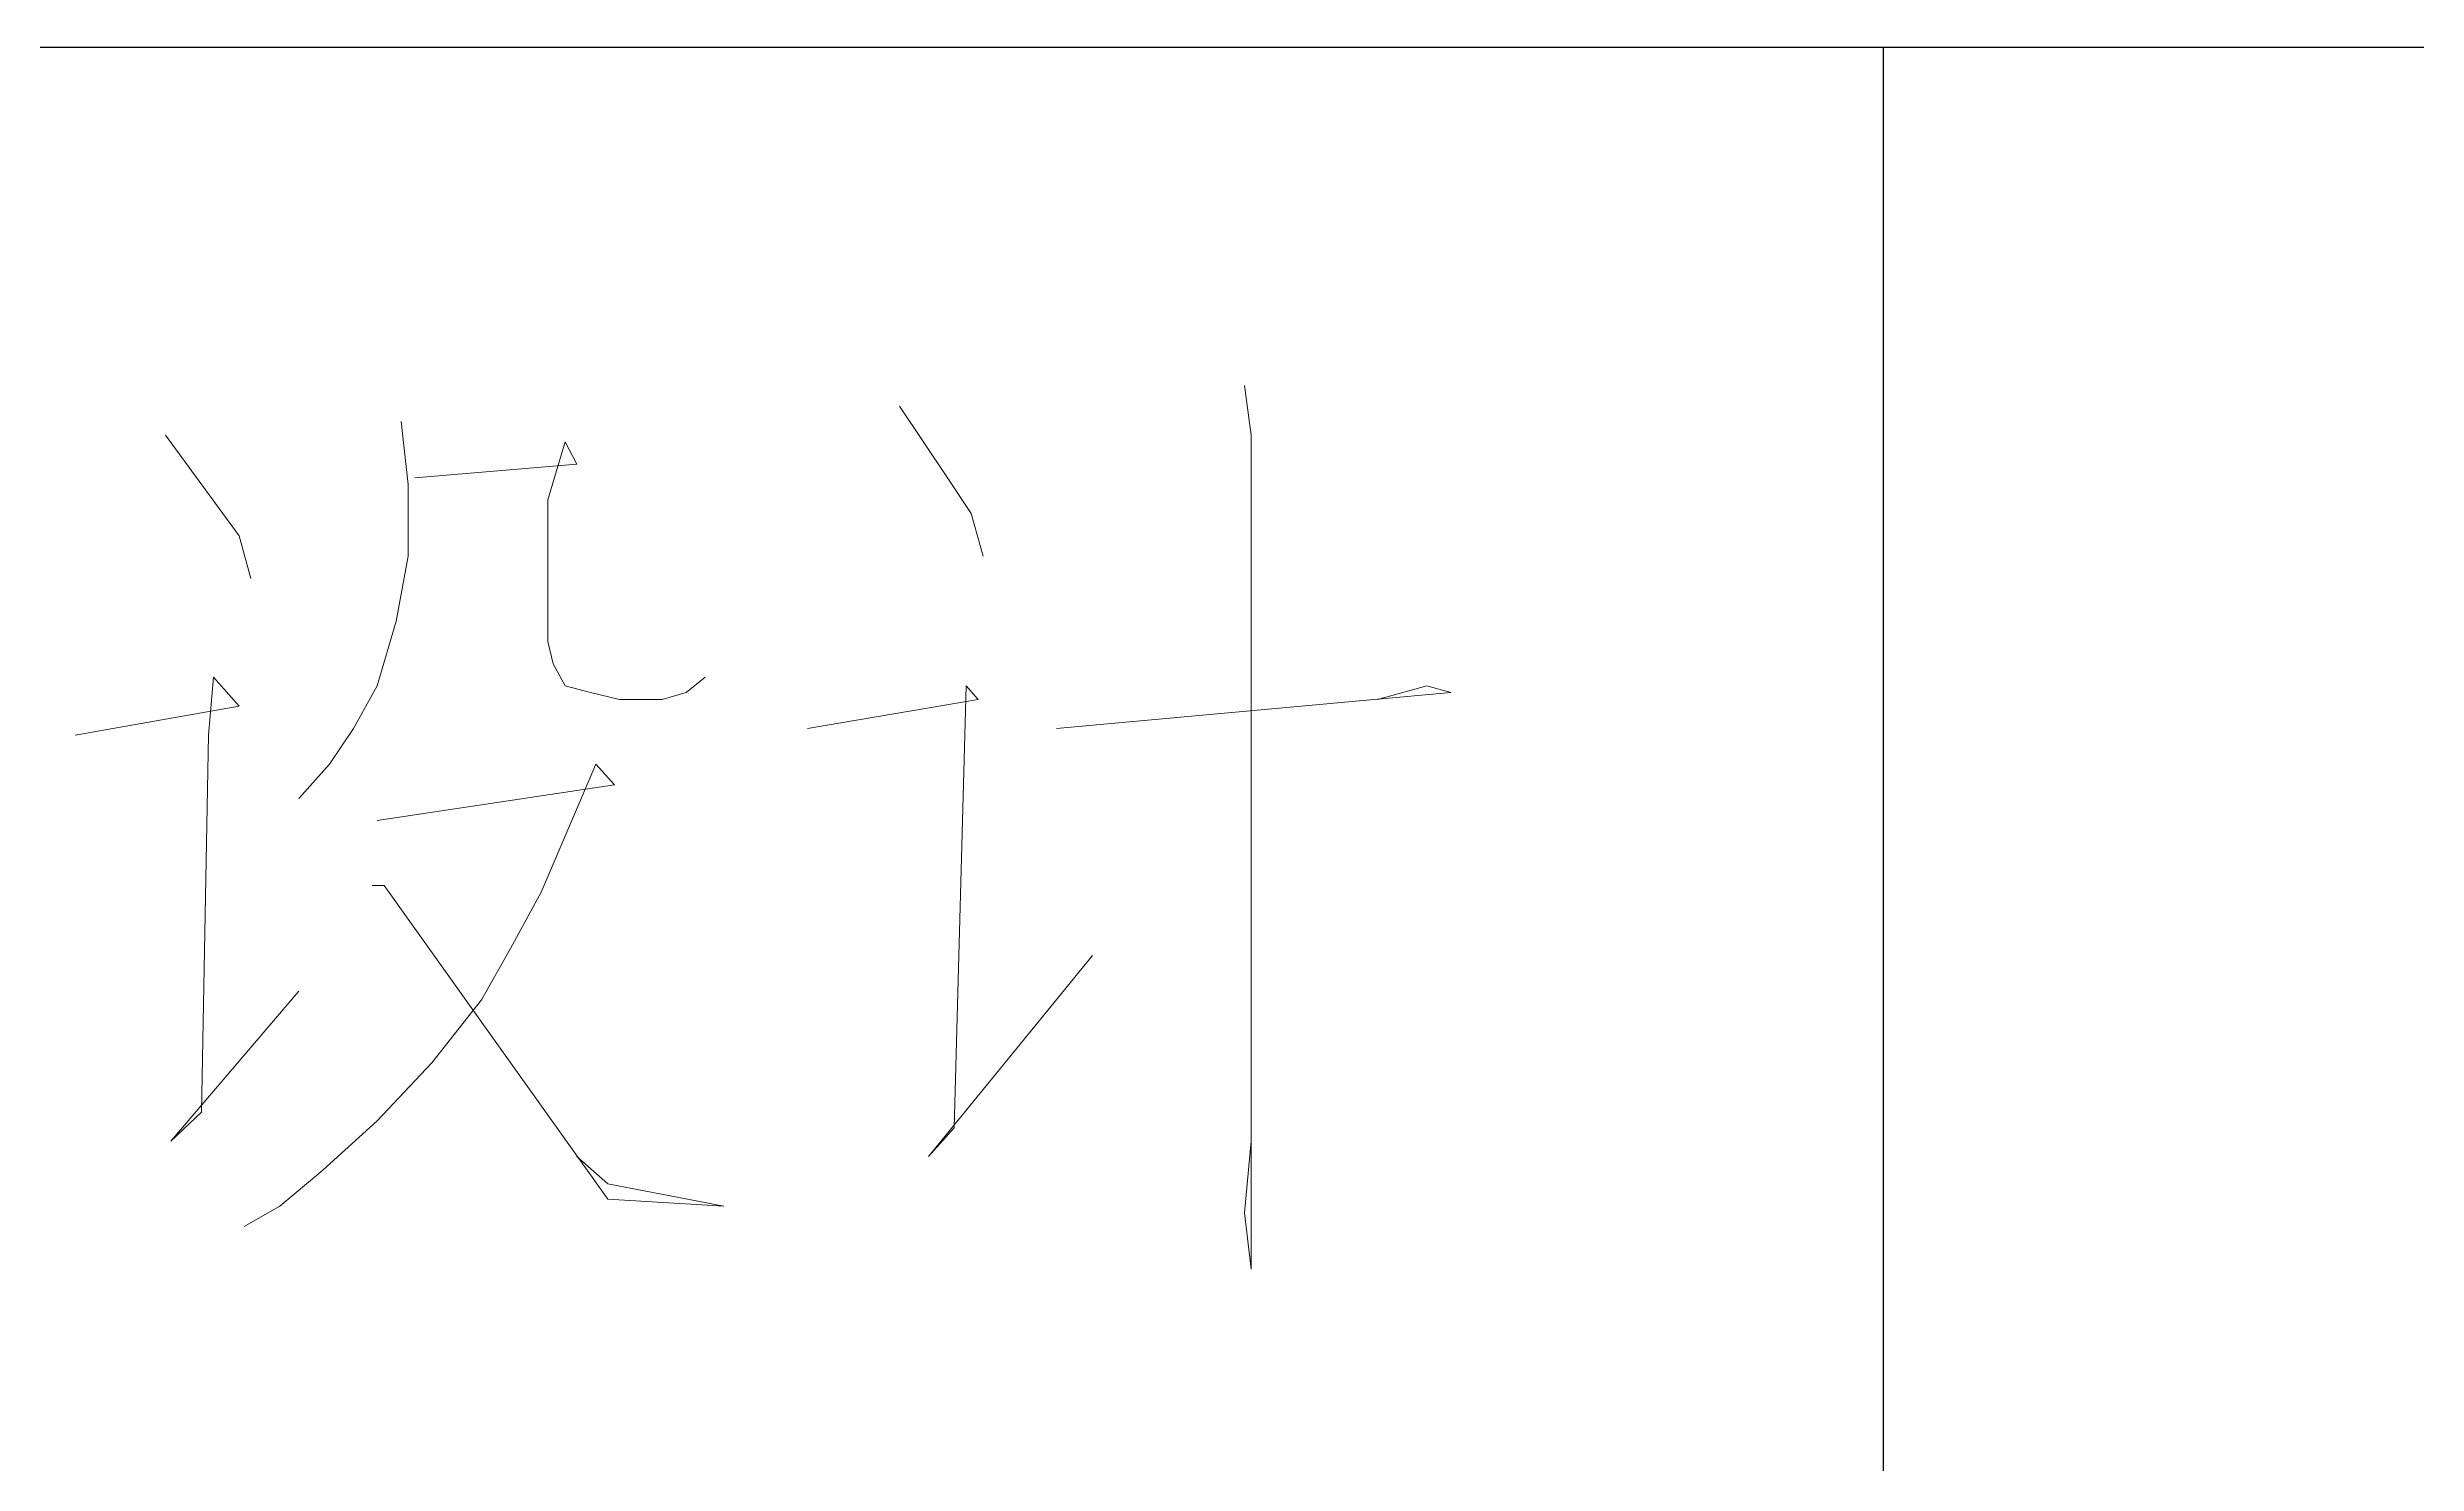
# Model space of a CAD drawing. Header units: millimetres. Extents: x 172649 to 472543, y 238332 to 449264.
# Drawn here: x 241746 to 242290, y 240029 to 240354 of the extents above; entities that cross this region are included whole.
import ezdxf

# ---------------------------------------------------------------- set-up
doc = ezdxf.new("R2010")
doc.units = ezdxf.units.MM
doc.header["$LTSCALE"] = 1000
doc.styles.get("Standard").update_dxf_attribs({"font": 'txt', "bigfont": 'gbcbig.shx'})

msp = doc.modelspace()

# ---------------------------------------------------------------- linework, layer by layer
at = {"color": 2}
for p, q in [((248417.65, 240354.44), (239417.65, 240354.44)), ((242167.65, 238954.44), (242167.65, 240354.44))]:
    msp.add_line(p, q, dxfattribs=at)
at = {"color": 7, "lineweight": 0}
for points in [[(242020.8, 240276.69), (242022.37, 240265.32), (242022.37, 240073.58), (242020.8, 240086.52), (242022.37, 240102.99)], [(241827.1, 240268.45), (241828.67, 240253.95), (241828.67, 240237.48), (241825.93, 240222.58), (241821.61, 240207.68), (241816.12, 240197.88), (241810.64, 240189.64), (241803.58, 240181.8)], [(241941.6, 240271.98), (241952.58, 240255.51), (241958.06, 240247.28), (241960.81, 240237.48)], [(241772.99, 240265.32), (241789.85, 240242.18), (241792.6, 240232.38)], [(241830.24, 240255.51), (241867.49, 240258.65), (241864.75, 240263.75), (241860.82, 240250.42), (241860.82, 240239.05), (241860.82, 240229.24), (241860.82, 240217.87), (241862, 240212.77), (241864.75, 240207.68), (241870.63, 240206.11), (241877.29, 240204.54), (241887.09, 240204.54), (241892.58, 240206.11), (241896.9, 240209.64)], [(241752.21, 240196.31), (241789.85, 240202.97), (241783.97, 240209.64), (241782.8, 240196.31), (241781.23, 240109.65), (241774.17, 240102.99), (241803.58, 240137.49)], [(241920.42, 240197.88), (241959.63, 240204.54), (241956.89, 240207.68), (241954.14, 240106.12), (241948.26, 240099.46), (241985.9, 240145.73)], [(241977.67, 240197.88), (242068.24, 240206.11), (242062.76, 240207.68), (242051.38, 240204.54)], [(241821.61, 240176.7), (241876.12, 240184.94), (241871.8, 240189.64), (241866.31, 240176.7), (241859.26, 240160.23), (241852.2, 240147.29), (241845.53, 240135.53), (241834.16, 240121.02), (241821.61, 240107.69), (241809.07, 240096.32), (241799.26, 240088.09), (241791.03, 240083.38)], [(241820.44, 240161.8), (241823.18, 240161.8), (241874.55, 240089.66), (241901.21, 240088.09), (241874.55, 240093.18), (241867.49, 240099.46)]]:
    msp.add_lwpolyline(points, dxfattribs=at)

# ---------------------------------------------------------------- texts
msp.add_text('334455', height=0.005).set_placement((242022.37, 240201.94))

doc.saveas('drawing.dxf')
